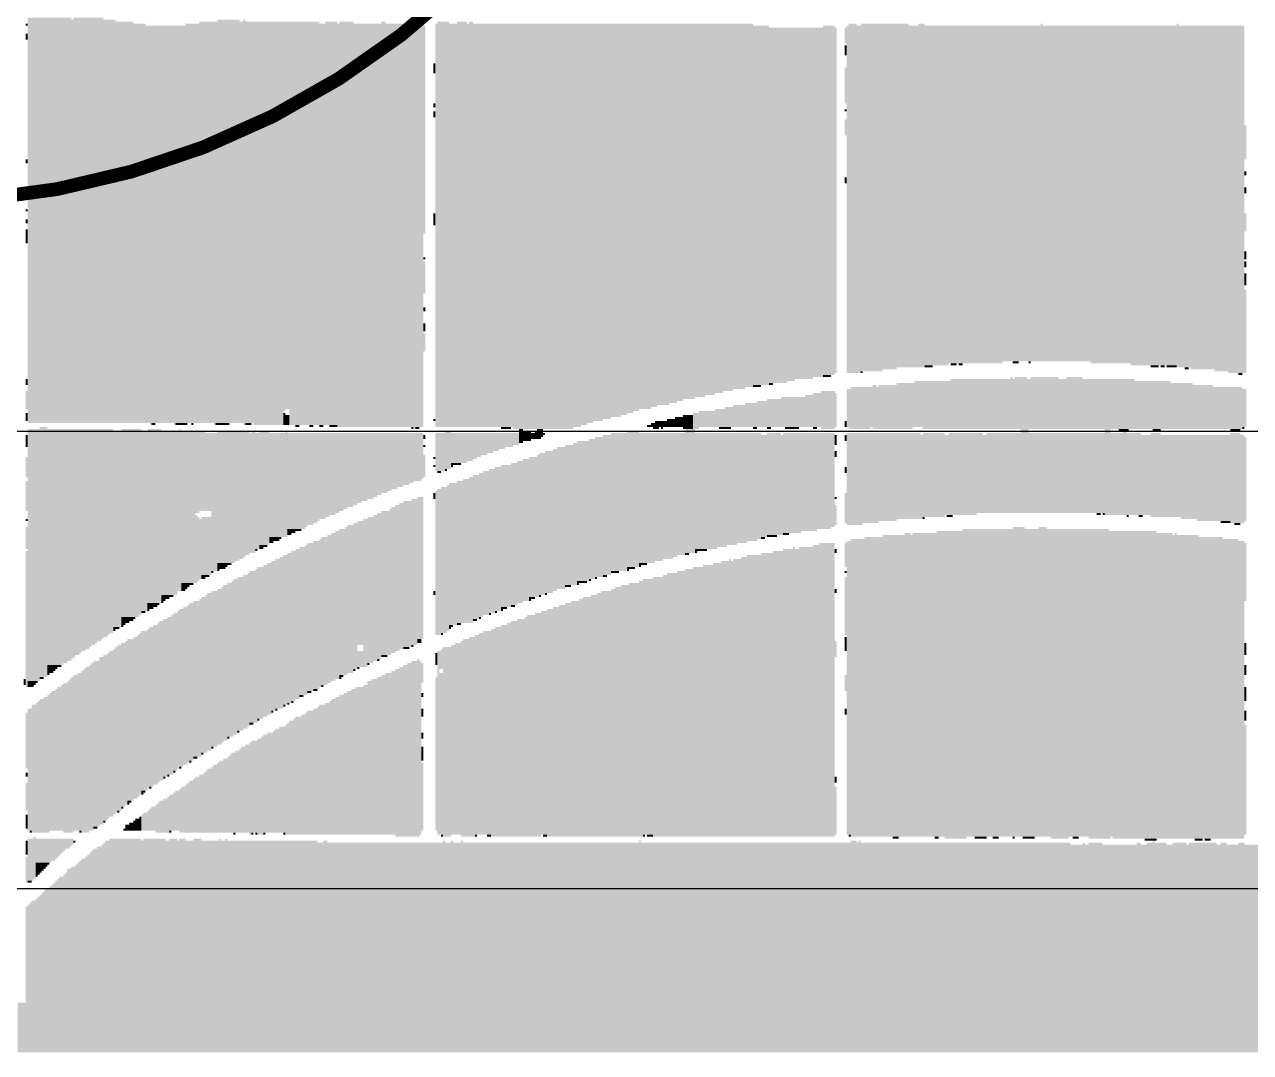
# Model space of a CAD drawing. Extents: x 0 to 19.7, y 0 to 11.
# Drawn here: x 9.705 to 14.159, y 0 to 3.736 of the extents above; entities that cross this region are included whole.
import ezdxf

# ---------------------------------------------------------------- set-up
doc = ezdxf.new("R2010")
doc.units = 0
doc.layers.get('0').update_dxf_attribs({"linetype": 'CONTINUOUS'})
doc.layers.add('1', color=1, linetype='CONTINUOUS')

# ---------------------------------------------------------------- blocks, each defined once
blk = doc.blocks.new('*U0')
at = {"color": 7}
for points in [[(1338, 518), (1360, 518), (1338, 315), (1360, 315)], [(1360, 517), (1361, 517), (1360, 315), (1361, 315)], [(1361, 518), (1376, 518), (1361, 315), (1376, 315)], [(1376, 517), (1382, 517), (1376, 315), (1382, 315)], [(1382, 516), (1391, 516), (1382, 315), (1391, 315)], [(1424, 516), (1433, 516), (1424, 315), (1433, 315)], [(1433, 517), (1444, 517), (1433, 315), (1444, 315)], [(1444, 516), (1446, 516), (1444, 315), (1446, 315)], [(1446, 517), (1447, 517), (1446, 314), (1447, 314)], [(1447, 516), (1484, 516), (1447, 322), (1484, 322)], [(1487, 516), (1493, 516), (1487, 314), (1493, 314)], [(1494, 516), (1501, 516), (1494, 313), (1501, 313)], [(1515, 516), (1517, 516), (1515, 313), (1517, 313)], [(1529, 516), (1531, 516), (1529, 313), (1531, 313)], [(1532, 516), (1535, 516), (1532, 313), (1535, 313)], [(1543, 516), (1549, 516), (1543, 313), (1549, 313)], [(1553, 516), (1558, 516), (1553, 313), (1558, 313)], [(1559, 516), (1561, 516), (1559, 313), (1561, 313)], [(1337, 515), (1338, 515), (1337, 514), (1338, 514)], [(1337, 510), (1338, 510), (1337, 507), (1338, 507)], [(1391, 515), (1397, 515), (1391, 315), (1397, 315)], [(1397, 514), (1417, 514), (1397, 315), (1417, 315)], [(1417, 515), (1424, 515), (1417, 315), (1424, 315)], [(1484, 515), (1487, 515), (1484, 314), (1487, 314)], [(1493, 515), (1494, 515), (1493, 313), (1494, 313)], [(1501, 515), (1515, 515), (1501, 313), (1515, 313)], [(1517, 515), (1529, 515), (1517, 313), (1529, 313)], [(1531, 515), (1532, 515), (1531, 312), (1532, 312)], [(1535, 515), (1536, 515), (1535, 313), (1536, 313)], [(1536, 514), (1537, 514), (1536, 410), (1537, 410)], [(1542, 515), (1543, 515), (1542, 313), (1543, 313)], [(1549, 515), (1553, 515), (1549, 313), (1553, 313)], [(1558, 515), (1559, 515), (1558, 313), (1559, 313)], [(1561, 515), (1701, 515), (1561, 333), (1701, 333)], [(1701, 514), (1709, 514), (1701, 334), (1709, 334)], [(1709, 513), (1736, 513), (1709, 338), (1736, 338)], [(1736, 514), (1742, 514), (1736, 339), (1742, 339)], [(1742, 513), (1743, 513), (1742, 340), (1743, 340)], [(1747, 513), (1748, 513), (1747, 505), (1748, 505)], [(1748, 514), (1749, 514), (1748, 340), (1749, 340)], [(1749, 515), (1753, 515), (1749, 340), (1753, 340)], [(1753, 514), (1755, 514), (1753, 340), (1755, 340)], [(1755, 515), (1779, 515), (1755, 343), (1779, 343)], [(1779, 514), (1784, 514), (1779, 343), (1784, 343)], [(1784, 515), (1787, 515), (1784, 343), (1787, 343)], [(1787, 514), (1845, 514), (1787, 346), (1845, 346)], [(1845, 515), (1846, 515), (1845, 346), (1846, 346)], [(1846, 514), (1913, 514), (1846, 346), (1913, 346)], [(1913, 515), (1914, 515), (1913, 343), (1914, 343)], [(1914, 514), (1947, 514), (1914, 343), (1947, 343)], [(1747, 504), (1748, 504), (1747, 499), (1748, 499)], [(1541, 495), (1542, 495), (1541, 490), (1542, 490)], [(1747, 493), (1748, 493), (1747, 475), (1748, 475)], [(1541, 475), (1542, 475), (1541, 473), (1542, 473)], [(1541, 471), (1542, 471), (1541, 468), (1542, 468)], [(1747, 472), (1748, 472), (1747, 471), (1748, 471)], [(1747, 467), (1748, 467), (1747, 459), (1748, 459)], [(1947, 464), (1948, 464), (1947, 447), (1948, 447)], [(1337, 447), (1338, 447), (1337, 445), (1338, 445)], [(1747, 438), (1748, 438), (1747, 435), (1748, 435)], [(1947, 441), (1948, 441), (1947, 439), (1948, 439)], [(1947, 433), (1948, 433), (1947, 430), (1948, 430)], [(1337, 422), (1338, 422), (1337, 421), (1338, 421)], [(1541, 420), (1542, 420), (1541, 414), (1542, 414)], [(1947, 420), (1948, 420), (1947, 411), (1948, 411)], [(1337, 417), (1338, 417), (1337, 415), (1338, 415)], [(1337, 412), (1338, 412), (1337, 405), (1338, 405)], [(1947, 401), (1948, 401), (1947, 397), (1948, 397)], [(1536, 398), (1537, 398), (1536, 397), (1537, 397)], [(1536, 396), (1537, 396), (1536, 380), (1537, 380)], [(1947, 396), (1948, 396), (1947, 393), (1948, 393)], [(1947, 390), (1948, 390), (1947, 384), (1948, 384)], [(1947, 382), (1948, 382), (1947, 340), (1948, 340)], [(1536, 373), (1537, 373), (1536, 371), (1537, 371)], [(1536, 365), (1537, 365), (1536, 361), (1537, 361)], [(1536, 360), (1537, 360), (1536, 351), (1537, 351)], [(1787, 346), (1826, 346), (1787, 345), (1826, 345)], [(1787, 345), (1799, 345), (1787, 344), (1799, 344)], [(1787, 344), (1791, 344), (1787, 343), (1791, 343)], [(1800, 345), (1803, 345), (1800, 344), (1803, 344)], [(1804, 345), (1806, 345), (1804, 344), (1806, 344)], [(1831, 346), (1834, 346), (1831, 345), (1834, 345)], [(1839, 346), (1840, 346), (1839, 345), (1840, 345)], [(1870, 346), (1913, 346), (1870, 345), (1913, 345)], [(1890, 345), (1913, 345), (1890, 344), (1913, 344)], [(1900, 344), (1904, 344), (1900, 343), (1904, 343)], [(1905, 344), (1907, 344), (1905, 343), (1907, 343)], [(1908, 344), (1913, 344), (1908, 343), (1913, 343)], [(1709, 338), (1731, 338), (1709, 337), (1731, 337)], [(1736, 339), (1740, 339), (1736, 338), (1740, 338)], [(1755, 343), (1773, 343), (1755, 342), (1773, 342)], [(1755, 342), (1766, 342), (1755, 341), (1766, 341)], [(1755, 341), (1756, 341), (1755, 340), (1756, 340)], [(1830, 338), (1831, 338), (1830, 312), (1831, 312)], [(1832, 338), (1838, 338), (1832, 312), (1838, 312)], [(1840, 338), (1854, 338), (1840, 312), (1854, 312)], [(1858, 338), (1866, 338), (1858, 312), (1866, 312)], [(1917, 343), (1919, 343), (1917, 342), (1919, 342)], [(1920, 343), (1947, 343), (1920, 342), (1947, 342)], [(1932, 342), (1947, 342), (1932, 341), (1947, 341)], [(1939, 341), (1947, 341), (1939, 340), (1947, 340)], [(1944, 340), (1946, 340), (1944, 339), (1946, 339)], [(1337, 337), (1338, 337), (1337, 334), (1338, 334)], [(1561, 333), (1697, 333), (1561, 332), (1697, 332)], [(1561, 332), (1691, 332), (1561, 331), (1691, 331)], [(1701, 334), (1705, 334), (1701, 333), (1705, 333)], [(1709, 337), (1722, 337), (1709, 336), (1722, 336)], [(1709, 336), (1718, 336), (1709, 335), (1718, 335)], [(1709, 335), (1711, 335), (1709, 334), (1711, 334)], [(1748, 332), (1750, 332), (1748, 313), (1750, 313)], [(1750, 333), (1761, 333), (1750, 313), (1761, 313)], [(1761, 334), (1763, 334), (1761, 312), (1763, 312)], [(1763, 333), (1764, 333), (1763, 312), (1764, 312)], [(1764, 334), (1773, 334), (1764, 312), (1773, 312)], [(1773, 335), (1782, 335), (1773, 313), (1782, 313)], [(1782, 336), (1800, 336), (1782, 313), (1800, 313)], [(1800, 337), (1830, 337), (1800, 312), (1830, 312)], [(1831, 337), (1832, 337), (1831, 312), (1832, 312)], [(1838, 337), (1840, 337), (1838, 312), (1840, 312)], [(1854, 337), (1858, 337), (1854, 312), (1858, 312)], [(1866, 337), (1892, 337), (1866, 312), (1892, 312)], [(1892, 336), (1910, 336), (1892, 312), (1910, 312)], [(1910, 335), (1921, 335), (1910, 312), (1921, 312)], [(1921, 334), (1931, 334), (1921, 312), (1931, 312)], [(1931, 333), (1946, 333), (1931, 312), (1946, 312)], [(1946, 332), (1948, 332), (1946, 313), (1948, 313)], [(1337, 331), (1338, 331), (1337, 322), (1338, 322)], [(1561, 331), (1686, 331), (1561, 330), (1686, 330)], [(1561, 330), (1682, 330), (1561, 329), (1682, 329)], [(1561, 329), (1677, 329), (1561, 328), (1677, 328)], [(1561, 328), (1672, 328), (1561, 327), (1672, 327)], [(1561, 327), (1666, 327), (1561, 326), (1666, 326)], [(1561, 326), (1663, 326), (1561, 325), (1663, 325)], [(1703, 326), (1708, 326), (1703, 313), (1708, 313)], [(1708, 327), (1715, 327), (1708, 313), (1715, 313)], [(1715, 328), (1727, 328), (1715, 313), (1727, 313)], [(1727, 329), (1731, 329), (1727, 313), (1731, 313)], [(1731, 330), (1735, 330), (1731, 313), (1735, 313)], [(1735, 331), (1742, 331), (1735, 312), (1742, 312)], [(1742, 330), (1743, 330), (1742, 313), (1743, 313)], [(1337, 320), (1338, 320), (1337, 316), (1338, 316)], [(1447, 322), (1467, 322), (1447, 321), (1467, 321)], [(1447, 321), (1466, 321), (1447, 315), (1466, 315)], [(1466, 320), (1467, 320), (1466, 314), (1467, 314)], [(1469, 322), (1484, 322), (1469, 314), (1484, 314)], [(1561, 325), (1659, 325), (1561, 324), (1659, 324)], [(1561, 324), (1653, 324), (1561, 323), (1653, 323)], [(1561, 323), (1650, 323), (1561, 322), (1650, 322)], [(1561, 322), (1644, 322), (1561, 321), (1644, 321)], [(1561, 321), (1641, 321), (1561, 320), (1641, 320)], [(1561, 320), (1638, 320), (1561, 319), (1638, 319)], [(1671, 320), (1674, 320), (1671, 312), (1674, 312)], [(1674, 321), (1682, 321), (1674, 313), (1682, 313)], [(1682, 322), (1687, 322), (1682, 313), (1687, 313)], [(1687, 323), (1691, 323), (1687, 313), (1691, 313)], [(1691, 324), (1697, 324), (1691, 313), (1697, 313)], [(1697, 325), (1703, 325), (1697, 313), (1703, 313)], [(1344, 313), (1348, 313), (1344, 188), (1348, 188)], [(1400, 315), (1402, 315), (1400, 314), (1402, 314)], [(1412, 315), (1418, 315), (1412, 314), (1418, 314)], [(1420, 315), (1421, 315), (1420, 314), (1421, 314)], [(1432, 315), (1439, 315), (1432, 314), (1439, 314)], [(1447, 315), (1450, 315), (1447, 314), (1450, 314)], [(1451, 315), (1466, 315), (1451, 314), (1466, 314)], [(1467, 319), (1469, 319), (1467, 314), (1469, 314)], [(1472, 314), (1474, 314), (1472, 313), (1474, 313)], [(1479, 314), (1481, 314), (1479, 313), (1481, 313)], [(1484, 314), (1486, 314), (1484, 313), (1486, 313)], [(1489, 314), (1493, 314), (1489, 313), (1493, 313)], [(1530, 313), (1531, 313), (1530, 312), (1531, 312)], [(1532, 313), (1534, 313), (1532, 312), (1534, 312)], [(1541, 317), (1542, 317), (1541, 316), (1542, 316)], [(1561, 319), (1635, 319), (1561, 318), (1635, 318)], [(1561, 318), (1630, 318), (1561, 317), (1630, 317)], [(1561, 317), (1626, 317), (1561, 316), (1626, 316)], [(1561, 316), (1621, 316), (1561, 315), (1621, 315)], [(1561, 315), (1618, 315), (1561, 314), (1618, 314)], [(1561, 314), (1615, 314), (1561, 313), (1615, 313)], [(1575, 313), (1580, 313), (1575, 312), (1580, 312)], [(1581, 313), (1611, 313), (1581, 312), (1611, 312)], [(1648, 314), (1650, 314), (1648, 313), (1650, 313)], [(1650, 315), (1652, 315), (1650, 313), (1652, 313)], [(1651, 313), (1654, 313), (1651, 312), (1654, 312)], [(1652, 316), (1658, 316), (1652, 313), (1658, 313)], [(1655, 313), (1656, 313), (1655, 312), (1656, 312)], [(1658, 317), (1662, 317), (1658, 313), (1662, 313)], [(1662, 318), (1666, 318), (1662, 313), (1666, 313)], [(1666, 319), (1671, 319), (1666, 312), (1671, 312)], [(1684, 313), (1690, 313), (1684, 312), (1690, 312)], [(1701, 313), (1703, 313), (1701, 312), (1703, 312)], [(1708, 313), (1710, 313), (1708, 312), (1710, 312)], [(1717, 313), (1724, 313), (1717, 312), (1724, 312)], [(1731, 313), (1733, 313), (1731, 312), (1733, 312)], [(1747, 316), (1748, 316), (1747, 313), (1748, 313)], [(1749, 313), (1760, 313), (1749, 312), (1760, 312)], [(1773, 313), (1781, 313), (1773, 312), (1781, 312)], [(1786, 313), (1800, 313), (1786, 312), (1800, 312)], [(1946, 313), (1947, 313), (1946, 312), (1947, 312)], [(1337, 309), (1338, 309), (1337, 303), (1338, 303)], [(1338, 312), (1344, 312), (1338, 186), (1344, 186)], [(1348, 312), (1381, 312), (1348, 210), (1381, 210)], [(1381, 311), (1385, 311), (1381, 213), (1385, 213)], [(1385, 312), (1395, 312), (1385, 219), (1395, 219)], [(1395, 311), (1398, 311), (1395, 221), (1398, 221)], [(1398, 312), (1405, 312), (1398, 225), (1405, 225)], [(1405, 311), (1414, 311), (1405, 231), (1414, 231)], [(1414, 312), (1415, 312), (1414, 231), (1415, 231)], [(1415, 311), (1427, 311), (1415, 271), (1427, 271)], [(1427, 310), (1433, 310), (1427, 271), (1433, 271)], [(1433, 311), (1449, 311), (1433, 249), (1449, 249)], [(1449, 310), (1450, 310), (1449, 250), (1450, 250)], [(1450, 311), (1452, 311), (1450, 250), (1452, 250)], [(1452, 310), (1454, 310), (1452, 252), (1454, 252)], [(1454, 311), (1459, 311), (1454, 254), (1459, 254)], [(1459, 310), (1467, 310), (1459, 258), (1467, 258)], [(1467, 311), (1468, 311), (1467, 258), (1468, 258)], [(1468, 310), (1536, 310), (1468, 287), (1536, 287)], [(1536, 309), (1537, 309), (1536, 307), (1537, 307)], [(1542, 310), (1547, 310), (1542, 291), (1547, 291)], [(1547, 311), (1550, 311), (1547, 292), (1550, 292)], [(1550, 310), (1584, 310), (1550, 304), (1584, 304)], [(1584, 312), (1586, 312), (1584, 305), (1586, 305)], [(1586, 311), (1590, 311), (1586, 306), (1590, 306)], [(1590, 310), (1592, 310), (1590, 307), (1592, 307)], [(1592, 311), (1593, 311), (1592, 307), (1593, 307)], [(1593, 312), (1596, 312), (1593, 308), (1596, 308)], [(1593, 308), (1595, 308), (1593, 307), (1595, 307)], [(1596, 310), (1597, 310), (1596, 309), (1597, 309)], [(1619, 307), (1622, 307), (1619, 237), (1622, 237)], [(1622, 308), (1626, 308), (1622, 238), (1626, 238)], [(1626, 309), (1630, 309), (1626, 239), (1630, 239)], [(1630, 310), (1638, 310), (1630, 241), (1638, 241)], [(1638, 311), (1644, 311), (1638, 243), (1644, 243)], [(1644, 310), (1667, 310), (1644, 249), (1667, 249)], [(1667, 312), (1672, 312), (1667, 250), (1672, 250)], [(1672, 310), (1705, 310), (1672, 257), (1705, 257)], [(1705, 309), (1708, 309), (1705, 258), (1708, 258)], [(1708, 310), (1715, 310), (1708, 259), (1715, 259)], [(1715, 309), (1716, 309), (1715, 259), (1716, 259)], [(1716, 310), (1742, 310), (1716, 263), (1742, 263)], [(1742, 309), (1743, 309), (1742, 304), (1743, 304)], [(1747, 309), (1748, 309), (1747, 306), (1748, 306)], [(1748, 310), (1785, 310), (1748, 267), (1785, 267)], [(1785, 309), (1786, 309), (1785, 267), (1786, 267)], [(1786, 310), (1797, 310), (1786, 268), (1797, 268)], [(1797, 309), (1799, 309), (1797, 269), (1799, 269)], [(1799, 310), (1816, 310), (1799, 270), (1816, 270)], [(1816, 309), (1818, 309), (1816, 270), (1818, 270)], [(1818, 310), (1835, 310), (1818, 270), (1835, 270)], [(1835, 312), (1839, 312), (1835, 270), (1839, 270)], [(1839, 310), (1877, 310), (1839, 270), (1877, 270)], [(1877, 312), (1880, 312), (1877, 269), (1880, 269)], [(1880, 310), (1886, 310), (1880, 269), (1886, 269)], [(1884, 312), (1889, 312), (1884, 311), (1889, 311)], [(1886, 311), (1888, 311), (1886, 269), (1888, 269)], [(1888, 310), (1895, 310), (1888, 269), (1895, 269)], [(1895, 309), (1900, 309), (1895, 269), (1900, 269)], [(1900, 310), (1905, 310), (1900, 268), (1905, 268)], [(1901, 312), (1905, 312), (1901, 311), (1905, 311)], [(1905, 309), (1940, 309), (1905, 268), (1940, 268)], [(1940, 312), (1945, 312), (1940, 311), (1945, 311)], [(1940, 310), (1945, 310), (1940, 265), (1945, 265)], [(1945, 309), (1947, 309), (1945, 265), (1947, 265)], [(1947, 308), (1948, 308), (1947, 266), (1948, 266)], [(1536, 304), (1537, 304), (1536, 303), (1537, 303)], [(1550, 304), (1581, 304), (1550, 303), (1581, 303)], [(1550, 303), (1577, 303), (1550, 302), (1577, 302)], [(1550, 302), (1574, 302), (1550, 301), (1574, 301)], [(1550, 301), (1571, 301), (1550, 300), (1571, 300)], [(1597, 301), (1601, 301), (1597, 230), (1601, 230)], [(1601, 302), (1603, 302), (1601, 231), (1603, 231)], [(1603, 303), (1607, 303), (1603, 232), (1607, 232)], [(1607, 304), (1611, 304), (1607, 234), (1611, 234)], [(1611, 305), (1613, 305), (1611, 234), (1613, 234)], [(1613, 306), (1619, 306), (1613, 236), (1619, 236)], [(1742, 301), (1743, 301), (1742, 298), (1743, 298)], [(1337, 298), (1338, 298), (1337, 288), (1338, 288)], [(1536, 299), (1537, 299), (1536, 288), (1537, 288)], [(1541, 298), (1542, 298), (1541, 297), (1542, 297)], [(1550, 300), (1568, 300), (1550, 299), (1568, 299)], [(1550, 299), (1565, 299), (1550, 298), (1565, 298)], [(1550, 298), (1563, 298), (1550, 297), (1563, 297)], [(1550, 297), (1561, 297), (1550, 296), (1561, 296)], [(1550, 296), (1558, 296), (1550, 295), (1558, 295)], [(1550, 295), (1555, 295), (1550, 294), (1555, 294)], [(1580, 295), (1583, 295), (1580, 224), (1583, 224)], [(1583, 296), (1586, 296), (1583, 225), (1586, 225)], [(1586, 297), (1589, 297), (1586, 226), (1589, 226)], [(1589, 298), (1593, 298), (1589, 228), (1593, 228)], [(1593, 299), (1594, 299), (1593, 228), (1594, 228)], [(1594, 300), (1597, 300), (1594, 229), (1597, 229)], [(1541, 294), (1542, 294), (1541, 293), (1542, 293)], [(1543, 291), (1545, 291), (1543, 290), (1545, 290)], [(1547, 292), (1548, 292), (1547, 291), (1548, 291)], [(1550, 294), (1551, 294), (1550, 293), (1551, 293)], [(1561, 289), (1564, 289), (1561, 217), (1564, 217)], [(1564, 290), (1566, 290), (1564, 218), (1566, 218)], [(1566, 291), (1569, 291), (1566, 219), (1569, 219)], [(1569, 292), (1572, 292), (1569, 220), (1572, 220)], [(1572, 293), (1575, 293), (1572, 221), (1575, 221)], [(1575, 294), (1580, 294), (1575, 223), (1580, 223)], [(1747, 293), (1748, 293), (1747, 290), (1748, 290)], [(1337, 286), (1338, 286), (1337, 271), (1338, 271)], [(1468, 287), (1535, 287), (1468, 286), (1535, 286)], [(1468, 286), (1531, 286), (1468, 285), (1531, 285)], [(1468, 285), (1529, 285), (1468, 284), (1529, 284)], [(1468, 284), (1526, 284), (1468, 283), (1526, 283)], [(1468, 283), (1523, 283), (1468, 282), (1523, 282)], [(1545, 283), (1548, 283), (1545, 210), (1548, 210)], [(1548, 284), (1549, 284), (1548, 211), (1549, 211)], [(1549, 285), (1553, 285), (1549, 214), (1553, 214)], [(1553, 286), (1556, 286), (1553, 215), (1556, 215)], [(1556, 287), (1559, 287), (1556, 215), (1559, 215)], [(1559, 288), (1561, 288), (1559, 215), (1561, 215)], [(1468, 282), (1520, 282), (1468, 281), (1520, 281)], [(1468, 281), (1518, 281), (1468, 280), (1518, 280)], [(1468, 280), (1515, 280), (1468, 279), (1515, 279)], [(1468, 279), (1513, 279), (1468, 278), (1513, 278)], [(1468, 278), (1511, 278), (1468, 277), (1511, 277)], [(1468, 277), (1508, 277), (1468, 276), (1508, 276)], [(1530, 277), (1533, 277), (1530, 204), (1533, 204)], [(1533, 278), (1536, 278), (1533, 207), (1536, 207)], [(1541, 280), (1542, 280), (1541, 277), (1542, 277)], [(1542, 281), (1543, 281), (1542, 209), (1543, 209)], [(1543, 282), (1545, 282), (1543, 209), (1545, 209)], [(1742, 278), (1743, 278), (1742, 277), (1743, 277)], [(1747, 280), (1748, 280), (1747, 265), (1748, 265)], [(1415, 271), (1424, 271), (1415, 270), (1424, 270)], [(1415, 270), (1422, 270), (1415, 235), (1422, 235)], [(1430, 271), (1433, 271), (1430, 241), (1433, 241)], [(1468, 276), (1505, 276), (1468, 275), (1505, 275)], [(1468, 275), (1503, 275), (1468, 274), (1503, 274)], [(1468, 274), (1501, 274), (1468, 273), (1501, 273)], [(1468, 273), (1498, 273), (1468, 272), (1498, 272)], [(1468, 272), (1496, 272), (1468, 271), (1496, 271)], [(1468, 271), (1494, 271), (1468, 270), (1494, 270)], [(1468, 270), (1492, 270), (1468, 269), (1492, 269)], [(1513, 270), (1515, 270), (1513, 197), (1515, 197)], [(1515, 271), (1519, 271), (1515, 199), (1519, 199)], [(1519, 272), (1520, 272), (1519, 199), (1520, 199)], [(1520, 273), (1522, 273), (1520, 200), (1522, 200)], [(1522, 274), (1524, 274), (1522, 201), (1524, 201)], [(1524, 275), (1526, 275), (1524, 202), (1526, 202)], [(1526, 276), (1530, 276), (1526, 203), (1530, 203)], [(1742, 274), (1743, 274), (1742, 264), (1743, 264)], [(1799, 270), (1813, 270), (1799, 269), (1813, 269)], [(1873, 270), (1875, 270), (1873, 269), (1875, 269)], [(1876, 270), (1877, 270), (1876, 269), (1877, 269)], [(1337, 267), (1338, 267), (1337, 266), (1338, 266)], [(1422, 269), (1423, 269), (1422, 235), (1423, 235)], [(1423, 268), (1424, 268), (1423, 236), (1424, 236)], [(1424, 267), (1425, 267), (1424, 237), (1425, 237)], [(1425, 268), (1430, 268), (1425, 239), (1430, 239)], [(1468, 269), (1489, 269), (1468, 268), (1489, 268)], [(1468, 268), (1487, 268), (1468, 267), (1487, 267)], [(1468, 267), (1484, 267), (1468, 266), (1484, 266)], [(1468, 266), (1483, 266), (1468, 265), (1483, 265)], [(1468, 265), (1481, 265), (1468, 264), (1481, 264)], [(1468, 264), (1478, 264), (1468, 263), (1478, 263)], [(1498, 264), (1501, 264), (1498, 190), (1501, 190)], [(1501, 265), (1503, 265), (1501, 192), (1503, 192)], [(1503, 266), (1506, 266), (1503, 204), (1506, 204)], [(1506, 267), (1508, 267), (1506, 193), (1508, 193)], [(1508, 268), (1511, 268), (1508, 195), (1511, 195)], [(1511, 269), (1513, 269), (1511, 196), (1513, 196)], [(1748, 267), (1773, 267), (1748, 266), (1773, 266)], [(1748, 266), (1764, 266), (1748, 265), (1764, 265)], [(1748, 265), (1756, 265), (1748, 264), (1756, 264)], [(1786, 268), (1787, 268), (1786, 267), (1787, 267)], [(1798, 269), (1801, 269), (1798, 268), (1801, 268)], [(1888, 269), (1889, 269), (1888, 268), (1889, 268)], [(1894, 269), (1896, 269), (1894, 268), (1896, 268)], [(1915, 268), (1940, 268), (1915, 267), (1940, 267)], [(1923, 267), (1940, 267), (1923, 266), (1940, 266)], [(1935, 266), (1940, 266), (1935, 265), (1940, 265)], [(1942, 265), (1945, 265), (1942, 264), (1945, 264)], [(1337, 263), (1338, 263), (1337, 252), (1338, 252)], [(1459, 258), (1465, 258), (1459, 257), (1465, 257)], [(1468, 263), (1477, 263), (1468, 262), (1477, 262)], [(1468, 262), (1475, 262), (1468, 261), (1475, 261)], [(1468, 261), (1472, 261), (1468, 260), (1472, 260)], [(1468, 260), (1470, 260), (1468, 259), (1470, 259)], [(1485, 258), (1488, 258), (1485, 184), (1488, 184)], [(1488, 259), (1490, 259), (1488, 185), (1490, 185)], [(1490, 260), (1492, 260), (1490, 186), (1492, 186)], [(1492, 261), (1494, 261), (1492, 187), (1494, 187)], [(1494, 262), (1497, 262), (1494, 189), (1497, 189)], [(1497, 263), (1498, 263), (1497, 189), (1498, 189)], [(1705, 258), (1707, 258), (1705, 257), (1707, 257)], [(1708, 259), (1713, 259), (1708, 258), (1713, 258)], [(1716, 263), (1740, 263), (1716, 262), (1740, 262)], [(1716, 262), (1733, 262), (1716, 261), (1733, 261)], [(1716, 261), (1725, 261), (1716, 260), (1725, 260)], [(1716, 260), (1719, 260), (1716, 259), (1719, 259)], [(1757, 258), (1766, 258), (1757, 108), (1766, 108)], [(1766, 259), (1777, 259), (1766, 108), (1777, 108)], [(1777, 260), (1780, 260), (1777, 108), (1780, 108)], [(1780, 259), (1781, 259), (1780, 108), (1781, 108)], [(1781, 260), (1793, 260), (1781, 108), (1793, 108)], [(1793, 261), (1806, 261), (1793, 108), (1806, 108)], [(1806, 262), (1831, 262), (1806, 108), (1831, 108)], [(1831, 263), (1837, 263), (1831, 108), (1837, 108)], [(1837, 262), (1844, 262), (1837, 108), (1844, 108)], [(1844, 263), (1848, 263), (1844, 108), (1848, 108)], [(1848, 262), (1879, 262), (1848, 108), (1879, 108)], [(1879, 261), (1903, 261), (1879, 108), (1903, 108)], [(1903, 260), (1911, 260), (1903, 107), (1911, 107)], [(1911, 259), (1912, 259), (1911, 107), (1912, 107)], [(1912, 260), (1913, 260), (1912, 107), (1913, 107)], [(1913, 259), (1924, 259), (1913, 107), (1924, 107)], [(1924, 258), (1936, 258), (1924, 107), (1936, 107)], [(1452, 252), (1453, 252), (1452, 251), (1453, 251)], [(1454, 254), (1458, 254), (1454, 253), (1458, 253)], [(1454, 253), (1456, 253), (1454, 252), (1456, 252)], [(1459, 257), (1464, 257), (1459, 256), (1464, 256)], [(1459, 256), (1461, 256), (1459, 255), (1461, 255)], [(1472, 252), (1474, 252), (1472, 177), (1474, 177)], [(1474, 253), (1477, 253), (1474, 179), (1477, 179)], [(1477, 254), (1478, 254), (1477, 179), (1478, 179)], [(1478, 255), (1481, 255), (1478, 181), (1481, 181)], [(1481, 256), (1484, 256), (1481, 182), (1484, 182)], [(1484, 257), (1485, 257), (1484, 183), (1485, 183)], [(1672, 257), (1703, 257), (1672, 256), (1703, 256)], [(1672, 256), (1698, 256), (1672, 255), (1698, 255)], [(1672, 255), (1693, 255), (1672, 254), (1693, 254)], [(1672, 254), (1688, 254), (1672, 253), (1688, 253)], [(1672, 253), (1683, 253), (1672, 252), (1683, 252)], [(1672, 252), (1678, 252), (1672, 251), (1678, 251)], [(1716, 252), (1721, 252), (1716, 108), (1721, 108)], [(1721, 253), (1722, 253), (1721, 108), (1722, 108)], [(1722, 252), (1724, 252), (1722, 108), (1724, 108)], [(1724, 253), (1731, 253), (1724, 108), (1731, 108)], [(1731, 254), (1734, 254), (1731, 108), (1734, 108)], [(1734, 255), (1742, 255), (1734, 108), (1742, 108)], [(1742, 252), (1743, 252), (1742, 250), (1743, 250)], [(1747, 255), (1748, 255), (1747, 243), (1748, 243)], [(1748, 256), (1750, 256), (1748, 109), (1750, 109)], [(1750, 257), (1757, 257), (1750, 108), (1757, 108)], [(1936, 257), (1944, 257), (1936, 107), (1944, 107)], [(1944, 256), (1947, 256), (1944, 107), (1947, 107)], [(1947, 255), (1948, 255), (1947, 226), (1948, 226)], [(1337, 251), (1338, 251), (1337, 183), (1338, 183)], [(1433, 249), (1447, 249), (1433, 248), (1447, 248)], [(1433, 248), (1446, 248), (1433, 247), (1446, 247)], [(1433, 247), (1444, 247), (1433, 246), (1444, 246)], [(1433, 246), (1442, 246), (1433, 245), (1442, 245)], [(1460, 246), (1462, 246), (1460, 171), (1462, 171)], [(1462, 247), (1464, 247), (1462, 172), (1464, 172)], [(1464, 248), (1466, 248), (1464, 172), (1466, 172)], [(1466, 249), (1468, 249), (1466, 174), (1468, 174)], [(1468, 250), (1470, 250), (1468, 175), (1470, 175)], [(1470, 251), (1472, 251), (1470, 176), (1472, 176)], [(1644, 249), (1663, 249), (1644, 248), (1663, 248)], [(1644, 248), (1661, 248), (1644, 247), (1661, 247)], [(1644, 247), (1656, 247), (1644, 246), (1656, 246)], [(1644, 246), (1652, 246), (1644, 245), (1652, 245)], [(1667, 250), (1669, 250), (1667, 249), (1669, 249)], [(1672, 251), (1673, 251), (1672, 250), (1673, 250)], [(1685, 246), (1689, 246), (1685, 108), (1689, 108)], [(1689, 247), (1690, 247), (1689, 108), (1690, 108)], [(1690, 246), (1691, 246), (1690, 108), (1691, 108)], [(1691, 247), (1695, 247), (1691, 108), (1695, 108)], [(1695, 248), (1698, 248), (1695, 108), (1698, 108)], [(1698, 249), (1705, 249), (1698, 108), (1705, 108)], [(1705, 250), (1711, 250), (1705, 108), (1711, 108)], [(1711, 251), (1716, 251), (1711, 108), (1716, 108)], [(1430, 241), (1431, 241), (1430, 240), (1431, 240)], [(1433, 245), (1440, 245), (1433, 244), (1440, 244)], [(1433, 244), (1438, 244), (1433, 243), (1438, 243)], [(1433, 243), (1437, 243), (1433, 242), (1437, 242)], [(1433, 242), (1434, 242), (1433, 241), (1434, 241)], [(1448, 240), (1449, 240), (1448, 163), (1449, 163)], [(1449, 241), (1452, 241), (1449, 165), (1452, 165)], [(1452, 242), (1453, 242), (1452, 165), (1453, 165)], [(1453, 243), (1456, 243), (1453, 167), (1456, 167)], [(1456, 244), (1458, 244), (1456, 168), (1458, 168)], [(1458, 245), (1460, 245), (1458, 169), (1460, 169)], [(1630, 241), (1634, 241), (1630, 240), (1634, 240)], [(1638, 243), (1642, 243), (1638, 242), (1642, 242)], [(1638, 242), (1639, 242), (1638, 241), (1639, 241)], [(1644, 245), (1648, 245), (1644, 244), (1648, 244)], [(1644, 244), (1645, 244), (1644, 243), (1645, 243)], [(1658, 240), (1663, 240), (1658, 108), (1663, 108)], [(1663, 241), (1667, 241), (1663, 108), (1667, 108)], [(1667, 242), (1671, 242), (1667, 108), (1671, 108)], [(1671, 243), (1676, 243), (1671, 108), (1676, 108)], [(1676, 244), (1681, 244), (1676, 108), (1681, 108)], [(1681, 245), (1685, 245), (1681, 108), (1685, 108)], [(1747, 241), (1748, 241), (1747, 240), (1748, 240)], [(1415, 235), (1421, 235), (1415, 234), (1421, 234)], [(1415, 234), (1419, 234), (1415, 233), (1419, 233)], [(1425, 239), (1429, 239), (1425, 238), (1429, 238)], [(1425, 238), (1427, 238), (1425, 237), (1427, 237)], [(1436, 234), (1438, 234), (1436, 156), (1438, 156)], [(1438, 235), (1440, 235), (1438, 158), (1440, 158)], [(1440, 236), (1441, 236), (1440, 158), (1441, 158)], [(1441, 237), (1443, 237), (1441, 159), (1443, 159)], [(1443, 238), (1446, 238), (1443, 161), (1446, 161)], [(1446, 239), (1448, 239), (1446, 162), (1448, 162)], [(1607, 234), (1610, 234), (1607, 233), (1610, 233)], [(1613, 236), (1618, 236), (1613, 235), (1618, 235)], [(1613, 235), (1614, 235), (1613, 234), (1614, 234)], [(1619, 237), (1620, 237), (1619, 236), (1620, 236)], [(1622, 238), (1623, 238), (1622, 237), (1623, 237)], [(1626, 239), (1628, 239), (1626, 238), (1628, 238)], [(1635, 234), (1639, 234), (1635, 108), (1639, 108)], [(1639, 235), (1644, 235), (1639, 108), (1644, 108)], [(1644, 236), (1646, 236), (1644, 108), (1646, 108)], [(1646, 237), (1651, 237), (1646, 109), (1651, 109)], [(1651, 238), (1656, 238), (1651, 108), (1656, 108)], [(1656, 239), (1658, 239), (1656, 108), (1658, 108)], [(1747, 238), (1748, 238), (1747, 209), (1748, 209)], [(1405, 231), (1413, 231), (1405, 229), (1413, 229)], [(1405, 229), (1411, 229), (1405, 228), (1411, 228)], [(1405, 228), (1409, 228), (1405, 227), (1409, 227)], [(1405, 227), (1407, 227), (1405, 226), (1407, 226)], [(1415, 233), (1418, 233), (1415, 232), (1418, 232)], [(1415, 232), (1417, 232), (1415, 231), (1417, 231)], [(1424, 227), (1425, 227), (1424, 148), (1425, 148)], [(1425, 228), (1427, 228), (1425, 150), (1427, 150)], [(1427, 229), (1428, 229), (1427, 150), (1428, 150)], [(1428, 230), (1430, 230), (1428, 151), (1430, 151)], [(1430, 231), (1433, 231), (1430, 153), (1433, 153)], [(1433, 232), (1435, 232), (1433, 154), (1435, 154)], [(1435, 233), (1436, 233), (1435, 155), (1436, 155)], [(1541, 231), (1542, 231), (1541, 229), (1542, 229)], [(1589, 228), (1592, 228), (1589, 227), (1592, 227)], [(1589, 227), (1590, 227), (1589, 226), (1590, 226)], [(1594, 229), (1595, 229), (1594, 228), (1595, 228)], [(1597, 230), (1598, 230), (1597, 229), (1598, 229)], [(1614, 227), (1616, 227), (1614, 108), (1616, 108)], [(1616, 228), (1620, 228), (1616, 108), (1620, 108)], [(1620, 229), (1623, 229), (1620, 108), (1623, 108)], [(1623, 230), (1625, 230), (1623, 108), (1625, 108)], [(1625, 231), (1630, 231), (1625, 108), (1630, 108)], [(1630, 232), (1632, 232), (1630, 108), (1632, 108)], [(1632, 233), (1635, 233), (1632, 108), (1635, 108)], [(1742, 232), (1743, 232), (1742, 230), (1743, 230)], [(1395, 221), (1397, 221), (1395, 220), (1397, 220)], [(1398, 225), (1404, 225), (1398, 224), (1404, 224)], [(1398, 224), (1403, 224), (1398, 223), (1403, 223)], [(1398, 223), (1401, 223), (1398, 222), (1401, 222)], [(1398, 222), (1399, 222), (1398, 221), (1399, 221)], [(1405, 226), (1406, 226), (1405, 225), (1406, 225)], [(1413, 221), (1414, 221), (1413, 142), (1414, 142)], [(1414, 222), (1416, 222), (1414, 143), (1416, 143)], [(1416, 223), (1418, 223), (1416, 144), (1418, 144)], [(1418, 224), (1419, 224), (1418, 145), (1419, 145)], [(1419, 225), (1421, 225), (1419, 146), (1421, 146)], [(1421, 226), (1424, 226), (1421, 148), (1424, 148)], [(1572, 221), (1573, 221), (1572, 220), (1573, 220)], [(1575, 223), (1578, 223), (1575, 222), (1578, 222)], [(1575, 222), (1576, 222), (1575, 221), (1576, 221)], [(1580, 224), (1582, 224), (1580, 223), (1582, 223)], [(1595, 221), (1598, 221), (1595, 109), (1598, 109)], [(1598, 222), (1601, 222), (1598, 108), (1601, 108)], [(1601, 223), (1604, 223), (1601, 108), (1604, 108)], [(1604, 224), (1607, 224), (1604, 108), (1607, 108)], [(1607, 225), (1610, 225), (1607, 108), (1610, 108)], [(1610, 226), (1614, 226), (1610, 108), (1614, 108)], [(1385, 219), (1394, 219), (1385, 218), (1394, 218)], [(1385, 218), (1392, 218), (1385, 217), (1392, 217)], [(1385, 217), (1391, 217), (1385, 216), (1391, 216)], [(1385, 216), (1389, 216), (1385, 215), (1389, 215)], [(1385, 215), (1387, 215), (1385, 214), (1387, 214)], [(1403, 215), (1404, 215), (1403, 135), (1404, 135)], [(1404, 216), (1406, 216), (1404, 136), (1406, 136)], [(1406, 217), (1408, 217), (1406, 138), (1408, 138)], [(1408, 218), (1410, 218), (1408, 139), (1410, 139)], [(1410, 219), (1411, 219), (1410, 139), (1411, 139)], [(1411, 220), (1413, 220), (1411, 141), (1413, 141)], [(1553, 215), (1555, 215), (1553, 214), (1555, 214)], [(1561, 217), (1563, 217), (1561, 216), (1563, 216)], [(1564, 218), (1565, 218), (1564, 217), (1565, 217)], [(1569, 220), (1570, 220), (1569, 219), (1570, 219)], [(1578, 215), (1580, 215), (1578, 108), (1580, 108)], [(1580, 216), (1583, 216), (1580, 108), (1583, 108)], [(1583, 217), (1587, 217), (1583, 108), (1587, 108)], [(1587, 218), (1588, 218), (1587, 108), (1588, 108)], [(1588, 219), (1592, 219), (1588, 108), (1592, 108)], [(1592, 220), (1595, 220), (1592, 108), (1595, 108)], [(1348, 210), (1379, 210), (1348, 209), (1379, 209)], [(1348, 209), (1378, 209), (1348, 208), (1378, 208)], [(1381, 213), (1384, 213), (1381, 212), (1384, 212)], [(1381, 212), (1382, 212), (1381, 211), (1382, 211)], [(1385, 214), (1386, 214), (1385, 213), (1386, 213)], [(1393, 209), (1394, 209), (1393, 128), (1394, 128)], [(1394, 210), (1395, 210), (1394, 129), (1395, 129)], [(1395, 211), (1398, 211), (1395, 131), (1398, 131)], [(1398, 212), (1399, 212), (1398, 132), (1399, 132)], [(1399, 213), (1401, 213), (1399, 133), (1401, 133)], [(1401, 214), (1403, 214), (1401, 134), (1403, 134)], [(1545, 210), (1546, 210), (1545, 209), (1546, 209)], [(1549, 214), (1551, 214), (1549, 213), (1551, 213)], [(1549, 213), (1550, 213), (1549, 212), (1550, 212)], [(1562, 209), (1564, 209), (1562, 109), (1564, 109)], [(1564, 210), (1566, 210), (1564, 109), (1566, 109)], [(1566, 211), (1570, 211), (1566, 109), (1570, 109)], [(1570, 212), (1572, 212), (1570, 108), (1572, 108)], [(1572, 213), (1575, 213), (1572, 108), (1575, 108)], [(1575, 214), (1578, 214), (1575, 108), (1578, 108)], [(1348, 208), (1376, 208), (1348, 207), (1376, 207)], [(1348, 207), (1375, 207), (1348, 206), (1375, 206)], [(1348, 206), (1373, 206), (1348, 205), (1373, 205)], [(1348, 205), (1372, 205), (1348, 204), (1372, 204)], [(1348, 204), (1370, 204), (1348, 203), (1370, 203)], [(1348, 203), (1369, 203), (1348, 202), (1369, 202)], [(1382, 203), (1383, 203), (1382, 120), (1383, 120)], [(1383, 204), (1385, 204), (1383, 121), (1385, 121)], [(1385, 205), (1387, 205), (1385, 123), (1387, 123)], [(1387, 206), (1388, 206), (1387, 124), (1388, 124)], [(1388, 207), (1391, 207), (1388, 126), (1391, 126)], [(1391, 208), (1393, 208), (1391, 127), (1393, 127)], [(1526, 203), (1529, 203), (1526, 202), (1529, 202)], [(1530, 204), (1531, 204), (1530, 203), (1531, 203)], [(1533, 207), (1535, 207), (1533, 205), (1535, 205)], [(1546, 203), (1550, 203), (1546, 108), (1550, 108)], [(1550, 204), (1552, 204), (1550, 109), (1552, 109)], [(1552, 205), (1555, 205), (1552, 109), (1555, 109)], [(1555, 206), (1556, 206), (1555, 108), (1556, 108)], [(1556, 207), (1559, 207), (1556, 108), (1559, 108)], [(1559, 208), (1562, 208), (1559, 108), (1562, 108)], [(1742, 206), (1743, 206), (1742, 198), (1743, 198)], [(1747, 208), (1748, 208), (1747, 201), (1748, 201)], [(1947, 205), (1948, 205), (1947, 199), (1948, 199)], [(1348, 202), (1367, 202), (1348, 201), (1367, 201)], [(1348, 201), (1365, 201), (1348, 200), (1365, 200)], [(1348, 200), (1364, 200), (1348, 199), (1364, 199)], [(1348, 199), (1362, 199), (1348, 198), (1362, 198)], [(1348, 198), (1361, 198), (1348, 197), (1361, 197)], [(1348, 197), (1360, 197), (1348, 196), (1360, 196)], [(1374, 198), (1376, 198), (1374, 114), (1376, 114)], [(1376, 199), (1378, 199), (1376, 116), (1378, 116)], [(1378, 200), (1379, 200), (1378, 117), (1379, 117)], [(1379, 201), (1381, 201), (1379, 118), (1381, 118)], [(1381, 202), (1382, 202), (1381, 119), (1382, 119)], [(1503, 201), (1506, 201), (1503, 193), (1506, 193)], [(1513, 197), (1514, 197), (1513, 196), (1514, 196)], [(1515, 199), (1518, 199), (1515, 198), (1518, 198)], [(1533, 197), (1534, 197), (1533, 108), (1534, 108)], [(1542, 200), (1543, 200), (1542, 194), (1543, 194)], [(1543, 201), (1545, 201), (1543, 192), (1545, 192)], [(1545, 202), (1546, 202), (1545, 192), (1546, 192)], [(1348, 196), (1358, 196), (1348, 195), (1358, 195)], [(1348, 195), (1356, 195), (1348, 194), (1356, 194)], [(1348, 194), (1355, 194), (1348, 193), (1355, 193)], [(1348, 193), (1353, 193), (1348, 192), (1353, 192)], [(1348, 192), (1352, 192), (1348, 191), (1352, 191)], [(1348, 191), (1351, 191), (1348, 190), (1351, 190)], [(1365, 191), (1366, 191), (1365, 110), (1366, 110)], [(1366, 192), (1367, 192), (1366, 110), (1367, 110)], [(1367, 193), (1369, 193), (1367, 110), (1369, 110)], [(1369, 194), (1370, 194), (1369, 111), (1370, 111)], [(1370, 195), (1371, 195), (1370, 111), (1371, 111)], [(1371, 196), (1374, 196), (1371, 113), (1374, 113)], [(1501, 192), (1502, 192), (1501, 191), (1502, 191)], [(1503, 193), (1504, 193), (1503, 192), (1504, 192)], [(1508, 195), (1509, 195), (1508, 194), (1509, 194)], [(1520, 191), (1522, 191), (1520, 109), (1522, 109)], [(1522, 192), (1524, 192), (1522, 108), (1524, 108)], [(1524, 193), (1526, 193), (1524, 108), (1526, 108)], [(1526, 194), (1528, 194), (1526, 108), (1528, 108)], [(1528, 195), (1530, 195), (1528, 108), (1530, 108)], [(1530, 196), (1533, 196), (1530, 108), (1533, 108)], [(1534, 196), (1535, 196), (1534, 109), (1535, 109)], [(1535, 195), (1536, 195), (1535, 185), (1536, 185)], [(1543, 192), (1544, 192), (1543, 109), (1544, 109)], [(1947, 194), (1948, 194), (1947, 189), (1948, 189)], [(1336, 187), (1337, 187), (1336, 184), (1337, 184)], [(1338, 186), (1343, 186), (1338, 185), (1343, 185)], [(1338, 185), (1342, 185), (1338, 184), (1342, 184)], [(1344, 188), (1346, 188), (1344, 187), (1346, 187)], [(1348, 190), (1349, 190), (1348, 189), (1349, 189)], [(1356, 185), (1358, 185), (1356, 110), (1358, 110)], [(1358, 186), (1359, 186), (1358, 110), (1359, 110)], [(1359, 187), (1360, 187), (1359, 110), (1360, 110)], [(1360, 188), (1361, 188), (1360, 110), (1361, 110)], [(1361, 189), (1363, 189), (1361, 111), (1363, 111)], [(1363, 190), (1365, 190), (1363, 111), (1365, 111)], [(1494, 189), (1496, 189), (1494, 188), (1496, 188)], [(1494, 188), (1495, 188), (1494, 187), (1495, 187)], [(1508, 186), (1510, 186), (1508, 109), (1510, 109)], [(1510, 187), (1513, 187), (1510, 109), (1513, 109)], [(1513, 188), (1515, 188), (1513, 109), (1515, 109)], [(1515, 189), (1517, 189), (1515, 109), (1517, 109)], [(1517, 190), (1520, 190), (1517, 109), (1520, 109)], [(1542, 188), (1543, 188), (1542, 111), (1543, 111)], [(1544, 190), (1546, 190), (1544, 109), (1546, 109)], [(1747, 189), (1748, 189), (1747, 181), (1748, 181)], [(1338, 184), (1341, 184), (1338, 183), (1341, 183)], [(1346, 178), (1348, 178), (1346, 110), (1348, 110)], [(1348, 179), (1349, 179), (1348, 110), (1349, 110)], [(1349, 180), (1350, 180), (1349, 111), (1350, 111)], [(1350, 181), (1352, 181), (1350, 111), (1352, 111)], [(1352, 182), (1353, 182), (1352, 111), (1353, 111)], [(1353, 183), (1355, 183), (1353, 111), (1355, 111)], [(1355, 184), (1356, 184), (1355, 111), (1356, 111)], [(1474, 179), (1476, 179), (1474, 178), (1476, 178)], [(1478, 181), (1480, 181), (1478, 180), (1480, 180)], [(1481, 182), (1483, 182), (1481, 181), (1483, 181)], [(1485, 184), (1486, 184), (1485, 183), (1486, 183)], [(1492, 178), (1494, 178), (1492, 109), (1494, 109)], [(1494, 179), (1496, 179), (1494, 109), (1496, 109)], [(1496, 180), (1498, 180), (1496, 109), (1498, 109)], [(1498, 181), (1500, 181), (1498, 109), (1500, 109)], [(1500, 182), (1502, 182), (1500, 109), (1502, 109)], [(1502, 183), (1506, 183), (1502, 109), (1506, 109)], [(1506, 184), (1508, 184), (1506, 109), (1508, 109)], [(1535, 180), (1536, 180), (1535, 178), (1536, 178)], [(1947, 183), (1948, 183), (1947, 176), (1948, 176)], [(1338, 172), (1340, 172), (1338, 111), (1340, 111)], [(1340, 174), (1342, 174), (1340, 110), (1342, 110)], [(1342, 175), (1343, 175), (1342, 110), (1343, 110)], [(1343, 176), (1344, 176), (1343, 110), (1344, 110)], [(1344, 177), (1346, 177), (1344, 110), (1346, 110)], [(1462, 172), (1463, 172), (1462, 171), (1463, 171)], [(1466, 174), (1467, 174), (1466, 173), (1467, 173)], [(1468, 175), (1469, 175), (1468, 174), (1469, 174)], [(1470, 176), (1471, 176), (1470, 175), (1471, 175)], [(1481, 172), (1483, 172), (1481, 109), (1483, 109)], [(1483, 173), (1484, 173), (1483, 109), (1484, 109)], [(1484, 174), (1487, 174), (1484, 109), (1487, 109)], [(1487, 175), (1489, 175), (1487, 109), (1489, 109)], [(1489, 176), (1490, 176), (1489, 109), (1490, 109)], [(1490, 177), (1492, 177), (1490, 109), (1492, 109)], [(1535, 172), (1536, 172), (1535, 168), (1536, 168)], [(1747, 172), (1748, 172), (1747, 169), (1748, 169)], [(1337, 170), (1338, 170), (1337, 142), (1338, 142)], [(1453, 167), (1454, 167), (1453, 166), (1454, 166)], [(1460, 171), (1461, 171), (1460, 170), (1461, 170)], [(1469, 166), (1471, 166), (1469, 109), (1471, 109)], [(1471, 167), (1472, 167), (1471, 109), (1472, 109)], [(1472, 168), (1475, 168), (1472, 109), (1475, 109)], [(1475, 169), (1477, 169), (1475, 109), (1477, 109)], [(1477, 170), (1478, 170), (1477, 109), (1478, 109)], [(1478, 171), (1481, 171), (1478, 109), (1481, 109)], [(1947, 171), (1948, 171), (1947, 166), (1948, 166)], [(1443, 161), (1444, 161), (1443, 160), (1444, 160)], [(1449, 165), (1451, 165), (1449, 164), (1451, 164)], [(1458, 160), (1461, 160), (1458, 110), (1461, 110)], [(1461, 161), (1462, 161), (1461, 110), (1462, 110)], [(1462, 162), (1464, 162), (1462, 110), (1464, 110)], [(1464, 163), (1467, 163), (1464, 110), (1467, 110)], [(1467, 164), (1468, 164), (1467, 109), (1468, 109)], [(1468, 165), (1469, 165), (1468, 109), (1469, 109)], [(1535, 160), (1536, 160), (1535, 157), (1536, 157)], [(1947, 164), (1948, 164), (1947, 109), (1948, 109)], [(1438, 158), (1439, 158), (1438, 157), (1439, 157)], [(1447, 154), (1449, 154), (1447, 110), (1449, 110)], [(1449, 155), (1450, 155), (1449, 109), (1450, 109)], [(1450, 156), (1453, 156), (1450, 110), (1453, 110)], [(1453, 157), (1455, 157), (1453, 109), (1455, 109)], [(1455, 158), (1456, 158), (1455, 109), (1456, 109)], [(1456, 159), (1458, 159), (1456, 110), (1458, 110)], [(1421, 148), (1423, 148), (1421, 147), (1423, 147)], [(1425, 150), (1426, 150), (1425, 149), (1426, 149)], [(1430, 153), (1431, 153), (1430, 152), (1431, 152)], [(1438, 148), (1439, 148), (1438, 110), (1439, 110)], [(1439, 149), (1440, 149), (1439, 110), (1440, 110)], [(1440, 150), (1442, 150), (1440, 110), (1442, 110)], [(1442, 151), (1444, 151), (1442, 110), (1444, 110)], [(1444, 152), (1445, 152), (1444, 110), (1445, 110)], [(1445, 153), (1447, 153), (1445, 110), (1447, 110)], [(1535, 153), (1536, 153), (1535, 146), (1536, 146)], [(1414, 143), (1415, 143), (1414, 142), (1415, 142)], [(1419, 146), (1420, 146), (1419, 145), (1420, 145)], [(1428, 142), (1430, 142), (1428, 110), (1430, 110)], [(1430, 143), (1431, 143), (1430, 110), (1431, 110)], [(1431, 144), (1433, 144), (1431, 110), (1433, 110)], [(1433, 145), (1434, 145), (1433, 110), (1434, 110)], [(1434, 146), (1436, 146), (1434, 110), (1436, 110)], [(1436, 147), (1438, 147), (1436, 110), (1438, 110)], [(1535, 145), (1536, 145), (1535, 111), (1536, 111)], [(1337, 140), (1338, 140), (1337, 138), (1338, 138)], [(1337, 135), (1338, 135), (1337, 121), (1338, 121)], [(1406, 138), (1407, 138), (1406, 137), (1407, 137)], [(1408, 139), (1409, 139), (1408, 138), (1409, 138)], [(1411, 141), (1412, 141), (1411, 140), (1412, 140)], [(1418, 135), (1419, 135), (1418, 110), (1419, 110)], [(1419, 136), (1421, 136), (1419, 110), (1421, 110)], [(1421, 137), (1422, 137), (1421, 110), (1422, 110)], [(1422, 138), (1424, 138), (1422, 110), (1424, 110)], [(1424, 139), (1426, 139), (1424, 110), (1426, 110)], [(1426, 140), (1427, 140), (1426, 110), (1427, 110)], [(1427, 141), (1428, 141), (1427, 110), (1428, 110)], [(1742, 138), (1743, 138), (1742, 135), (1743, 135)], [(1395, 131), (1397, 131), (1395, 130), (1397, 130)], [(1395, 130), (1396, 130), (1395, 129), (1396, 129)], [(1399, 133), (1400, 133), (1399, 132), (1400, 132)], [(1409, 129), (1411, 129), (1409, 111), (1411, 111)], [(1411, 130), (1412, 130), (1411, 111), (1412, 111)], [(1412, 131), (1414, 131), (1412, 111), (1414, 111)], [(1414, 132), (1415, 132), (1414, 110), (1415, 110)], [(1415, 133), (1417, 133), (1415, 110), (1417, 110)], [(1417, 134), (1418, 134), (1417, 110), (1418, 110)], [(1742, 133), (1743, 133), (1742, 109), (1743, 109)], [(1385, 123), (1386, 123), (1385, 122), (1386, 122)], [(1388, 126), (1390, 126), (1388, 125), (1390, 125)], [(1388, 125), (1389, 125), (1388, 124), (1389, 124)], [(1400, 123), (1402, 123), (1400, 111), (1402, 111)], [(1402, 124), (1403, 124), (1402, 110), (1403, 110)], [(1403, 125), (1404, 125), (1403, 110), (1404, 110)], [(1404, 126), (1406, 126), (1404, 110), (1406, 110)], [(1406, 127), (1408, 127), (1406, 110), (1408, 110)], [(1408, 128), (1409, 128), (1408, 110), (1409, 110)], [(1337, 119), (1338, 119), (1337, 112), (1338, 112)], [(1383, 121), (1384, 121), (1383, 120), (1384, 120)], [(1392, 117), (1394, 117), (1392, 111), (1394, 111)], [(1394, 118), (1395, 118), (1394, 111), (1395, 111)], [(1395, 119), (1396, 119), (1395, 111), (1396, 111)], [(1396, 120), (1398, 120), (1396, 111), (1398, 111)], [(1398, 121), (1399, 121), (1398, 111), (1399, 111)], [(1399, 122), (1400, 122), (1399, 111), (1400, 111)], [(1339, 111), (1340, 111), (1339, 110), (1340, 110)], [(1364, 111), (1365, 111), (1364, 110), (1365, 110)], [(1371, 113), (1373, 113), (1371, 112), (1373, 112)], [(1376, 116), (1377, 116), (1376, 115), (1377, 115)], [(1386, 112), (1387, 112), (1386, 111), (1387, 111)], [(1387, 114), (1389, 114), (1387, 111), (1389, 111)], [(1389, 115), (1391, 115), (1389, 111), (1391, 111)], [(1391, 116), (1392, 116), (1391, 111), (1392, 111)], [(1409, 111), (1410, 111), (1409, 110), (1410, 110)], [(1337, 106), (1338, 106), (1337, 99), (1338, 99)], [(1338, 107), (1341, 107), (1338, 86), (1341, 86)], [(1341, 108), (1342, 108), (1341, 87), (1342, 87)], [(1342, 107), (1361, 107), (1342, 104), (1361, 104)], [(1361, 106), (1362, 106), (1361, 105), (1362, 105)], [(1376, 105), (1377, 105), (1376, 0), (1377, 0)], [(1377, 106), (1379, 106), (1377, 0), (1379, 0)], [(1379, 107), (1395, 107), (1379, 0), (1395, 0)], [(1395, 106), (1396, 106), (1395, 0), (1396, 0)], [(1396, 107), (1407, 107), (1396, 0), (1407, 0)], [(1407, 106), (1409, 106), (1407, 0), (1409, 0)], [(1409, 107), (1413, 107), (1409, 0), (1413, 0)], [(1413, 106), (1414, 106), (1413, 0), (1414, 0)], [(1414, 107), (1417, 107), (1414, 0), (1417, 0)], [(1417, 106), (1421, 106), (1417, 0), (1421, 0)], [(1421, 107), (1425, 107), (1421, 0), (1425, 0)], [(1425, 106), (1434, 106), (1425, 0), (1434, 0)], [(1434, 107), (1435, 107), (1434, 0), (1435, 0)], [(1435, 106), (1437, 106), (1435, 0), (1437, 0)], [(1437, 107), (1438, 107), (1437, 0), (1438, 0)], [(1438, 106), (1483, 106), (1438, 0), (1483, 0)], [(1441, 110), (1442, 110), (1441, 109), (1442, 109)], [(1450, 110), (1451, 110), (1450, 109), (1451, 109)], [(1452, 110), (1453, 110), (1452, 109), (1453, 109)], [(1456, 110), (1457, 110), (1456, 109), (1457, 109)], [(1466, 110), (1467, 110), (1466, 109), (1467, 109)], [(1483, 105), (1486, 105), (1483, 0), (1486, 0)], [(1486, 106), (1488, 106), (1486, 0), (1488, 0)], [(1488, 105), (1546, 105), (1488, 0), (1546, 0)], [(1545, 109), (1546, 109), (1545, 108), (1546, 108)], [(1546, 106), (1547, 106), (1546, 0), (1547, 0)], [(1547, 105), (1550, 105), (1547, 0), (1550, 0)], [(1550, 106), (1551, 106), (1550, 0), (1551, 0)], [(1551, 105), (1555, 105), (1551, 0), (1555, 0)], [(1555, 106), (1556, 106), (1555, 0), (1556, 0)], [(1556, 105), (1644, 105), (1556, 0), (1644, 0)], [(1562, 109), (1563, 109), (1562, 108), (1563, 108)], [(1568, 109), (1570, 109), (1568, 108), (1570, 108)], [(1596, 109), (1598, 109), (1596, 108), (1598, 108)], [(1644, 106), (1645, 106), (1644, 0), (1645, 0)], [(1645, 105), (1750, 105), (1645, 0), (1750, 0)], [(1646, 109), (1647, 109), (1646, 108), (1647, 108)], [(1648, 109), (1651, 109), (1648, 108), (1651, 108)], [(1749, 109), (1750, 109), (1749, 108), (1750, 108)], [(1750, 106), (1753, 106), (1750, 0), (1753, 0)], [(1753, 105), (1754, 105), (1753, 0), (1754, 0)], [(1754, 106), (1755, 106), (1754, 0), (1755, 0)], [(1755, 105), (1860, 105), (1755, 0), (1860, 0)], [(1771, 108), (1774, 108), (1771, 107), (1774, 107)], [(1792, 108), (1794, 108), (1792, 107), (1794, 107)], [(1797, 108), (1808, 108), (1797, 107), (1808, 107)], [(1812, 108), (1818, 108), (1812, 107), (1818, 107)], [(1821, 108), (1824, 108), (1821, 107), (1824, 107)], [(1831, 108), (1832, 108), (1831, 107), (1832, 107)], [(1836, 108), (1842, 108), (1836, 107), (1842, 107)], [(1850, 108), (1859, 108), (1850, 107), (1859, 107)], [(1861, 108), (1864, 108), (1861, 107), (1864, 107)], [(1866, 105), (1867, 105), (1866, 0), (1867, 0)], [(1869, 108), (1880, 108), (1869, 107), (1880, 107)], [(1869, 105), (1876, 105), (1869, 0), (1876, 0)], [(1881, 108), (1903, 108), (1881, 107), (1903, 107)], [(1893, 105), (1895, 105), (1893, 0), (1895, 0)], [(1897, 107), (1903, 107), (1897, 106), (1903, 106)], [(1898, 105), (1901, 105), (1898, 0), (1901, 0)], [(1901, 106), (1902, 106), (1901, 0), (1902, 0)], [(1902, 105), (1908, 105), (1902, 0), (1908, 0)], [(1911, 105), (1918, 105), (1911, 0), (1918, 0)], [(1919, 105), (1933, 105), (1919, 0), (1933, 0)], [(1922, 107), (1926, 107), (1922, 106), (1926, 106)], [(1927, 107), (1930, 107), (1927, 106), (1930, 106)], [(1935, 105), (1938, 105), (1935, 0), (1938, 0)], [(1944, 105), (1947, 105), (1944, 0), (1947, 0)], [(1342, 104), (1360, 104), (1342, 103), (1360, 103)], [(1342, 103), (1359, 103), (1342, 102), (1359, 102)], [(1342, 102), (1357, 102), (1342, 101), (1357, 101)], [(1342, 101), (1356, 101), (1342, 100), (1356, 100)], [(1342, 100), (1355, 100), (1342, 99), (1355, 99)], [(1342, 99), (1354, 99), (1342, 98), (1354, 98)], [(1368, 99), (1369, 99), (1368, 0), (1369, 0)], [(1369, 100), (1370, 100), (1369, 0), (1370, 0)], [(1370, 101), (1371, 101), (1370, 0), (1371, 0)], [(1371, 102), (1373, 102), (1371, 0), (1373, 0)], [(1373, 103), (1375, 103), (1373, 0), (1375, 0)], [(1375, 104), (1376, 104), (1375, 0), (1376, 0)], [(1860, 104), (1866, 104), (1860, 0), (1866, 0)], [(1867, 104), (1869, 104), (1867, 0), (1869, 0)], [(1876, 104), (1893, 104), (1876, 0), (1893, 0)], [(1895, 104), (1898, 104), (1895, 0), (1898, 0)], [(1908, 104), (1911, 104), (1908, 0), (1911, 0)], [(1918, 104), (1919, 104), (1918, 0), (1919, 0)], [(1933, 104), (1935, 104), (1933, 0), (1935, 0)], [(1938, 104), (1944, 104), (1938, 0), (1944, 0)], [(1947, 104), (1955, 104), (1947, 0), (1955, 0)], [(1337, 98), (1338, 98), (1337, 85), (1338, 85)], [(1342, 98), (1353, 98), (1342, 97), (1353, 97)], [(1342, 97), (1352, 97), (1342, 96), (1352, 96)], [(1342, 96), (1350, 96), (1342, 95), (1350, 95)], [(1342, 95), (1349, 95), (1342, 94), (1349, 94)], [(1342, 94), (1348, 94), (1342, 93), (1348, 93)], [(1342, 93), (1347, 93), (1342, 92), (1347, 92)], [(1360, 93), (1362, 93), (1360, 0), (1362, 0)], [(1362, 94), (1363, 94), (1362, 0), (1363, 0)], [(1363, 95), (1364, 95), (1363, 0), (1364, 0)], [(1364, 96), (1365, 96), (1364, 0), (1365, 0)], [(1365, 97), (1367, 97), (1365, 0), (1367, 0)], [(1367, 98), (1368, 98), (1367, 0), (1368, 0)], [(1338, 86), (1340, 86), (1338, 85), (1340, 85)], [(1342, 92), (1346, 92), (1342, 91), (1346, 91)], [(1342, 91), (1345, 91), (1342, 90), (1345, 90)], [(1342, 90), (1344, 90), (1342, 89), (1344, 89)], [(1342, 89), (1343, 89), (1342, 88), (1343, 88)], [(1352, 86), (1353, 86), (1352, 0), (1353, 0)], [(1353, 87), (1354, 87), (1353, 0), (1354, 0)], [(1354, 88), (1356, 88), (1354, 0), (1356, 0)], [(1356, 89), (1357, 89), (1356, 0), (1357, 0)], [(1357, 90), (1358, 90), (1357, 0), (1358, 0)], [(1358, 92), (1360, 92), (1358, 0), (1360, 0)], [(1345, 80), (1346, 80), (1345, 0), (1346, 0)], [(1346, 81), (1347, 81), (1346, 0), (1347, 0)], [(1347, 82), (1349, 82), (1347, 0), (1349, 0)], [(1349, 83), (1350, 83), (1349, 0), (1350, 0)], [(1350, 84), (1351, 84), (1350, 0), (1351, 0)], [(1351, 85), (1352, 85), (1351, 0), (1352, 0)], [(1338, 74), (1339, 74), (1338, 0), (1339, 0)], [(1339, 75), (1340, 75), (1339, 0), (1340, 0)], [(1340, 76), (1342, 76), (1340, 0), (1342, 0)], [(1342, 77), (1343, 77), (1342, 0), (1343, 0)], [(1343, 78), (1344, 78), (1343, 0), (1344, 0)], [(1344, 79), (1345, 79), (1344, 0), (1345, 0)], [(1337, 73), (1338, 73), (1337, 0), (1338, 0)], [(1333, 25), (1337, 25), (1333, 0), (1337, 0)]]:
    blk.add_solid(points, dxfattribs=at)

msp = doc.modelspace()

# ---------------------------------------------------------------- linework, layer by layer
at = {"layer": '1'}
for p, q in [((19.19216966521467, 2.257162266382892), (0.1075465078252407, 2.257162266382892)), ((0.5963944658148819, 0.5960471579399282), (19.36815487982857, 0.5960471579399282))]:
    msp.add_line(p, q, dxfattribs=at)
at = {"layer": '1', "const_width": 0.05}
msp.add_lwpolyline([(6.39484162408957, 6.151944276575327), (12.19375590872396, 4.718835927503892), (12.19375590872396, 5.834130532026561, -1)], format="xyb", close=True, dxfattribs=at)

# ---------------------------------------------------------------- block references
at = {"xscale": 0.007261200278071202, "yscale": 0.007261200278071202, "zscale": 0.007261200278071202}
msp.add_blockref('*U0', (0, 0), dxfattribs=at)

doc.saveas('drawing.dxf')
